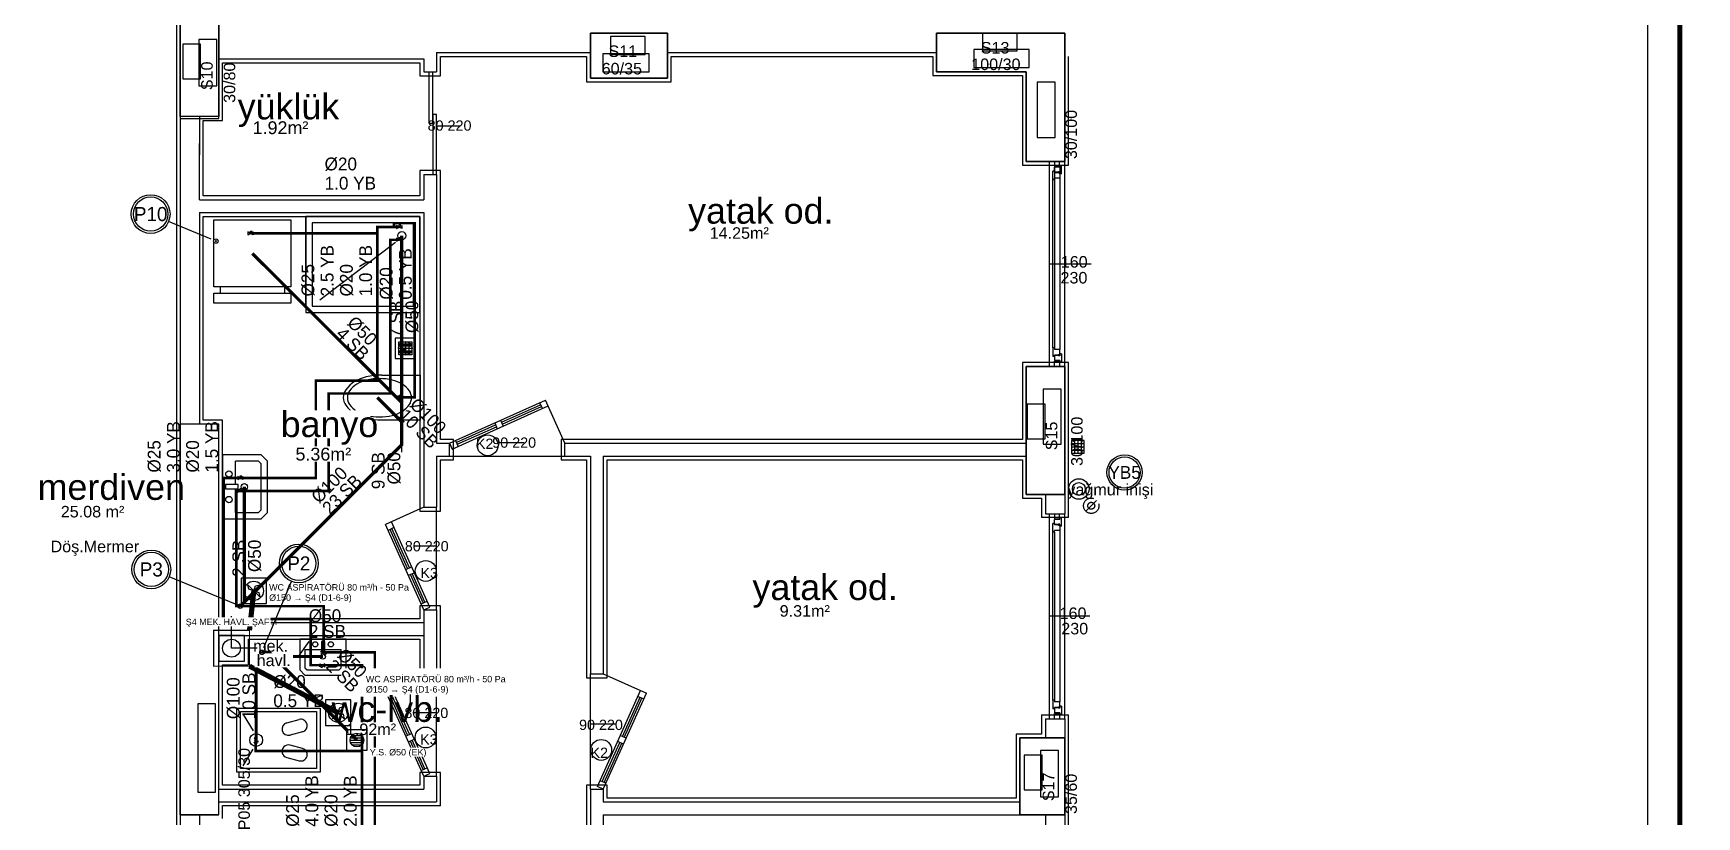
# Model space of a CAD drawing. Header units: centimetres. Extents: x -3962 to 31836, y -2 to 2802.
# Drawn here: x 8716 to 10013, y 1133 to 1744 of the extents above; entities that cross this region are included whole.
import ezdxf
from ezdxf.enums import TextEntityAlignment as Align

# ---------------------------------------------------------------- set-up
doc = ezdxf.new("R2010")
doc.units = ezdxf.units.CM
for name, pattern in [('BASMA HATTI', [31, 25, -6]), ('PISSU HATTI', [26, 20, -6]), ('YAGMUR HATTI', [36, 30, -6])]:
    doc.linetypes.add(name, pattern=pattern)
for name, color, linetype in [('ROTAS-CIHAZ', 135, 'CONTINUOUS'), ('ROTAS-HAVALANDIRMA', 30, 'CONTINUOUS'), ('ROTAS-HAVALANDIRMA-YAZI', 30, 'CONTINUOUS'), ('ROTAS-MIMARI', 8, 'CONTINUOUS'), ('ROTAS-MIMARI-KOLON', 8, 'CONTINUOUS'), ('ROTAS-MIMARI-YAZI', 8, 'CONTINUOUS'), ('ROTAS-PAFTA', 7, 'CONTINUOUS'), ('ROTAS-PISSU-BORU-TAVANDAN', 6, 'PISSU HATTI'), ('ROTAS-PISSU-KOLONNO', 211, 'CONTINUOUS'), ('ROTAS-SEMBOL-KILAVUZ', 8, 'Continuous'), ('ROTAS-SICAKSU-BORU', 1, 'BASMA HATTI'), ('ROTAS-SOGUKSU-BORU', 5, 'CONTINUOUS'), ('ROTAS-TEFRIS', 15, 'CONTINUOUS'), ('ROTAS-YAGMUR-BORUSU', 3, 'YAGMUR HATTI')]:
    doc.layers.add(name, color=color, linetype=linetype)
doc.styles.add('ROTAS', font='arial.ttf')

# ---------------------------------------------------------------- blocks, each defined once
blk = doc.blocks.new('ROTAS-PIS-SU-CAP-SB')
for tag, p in [('PSCP_001', (0.83, 1.29)), ('PS_001', (0.83, 0.07))]:
    blk.add_attdef(tag, p, '', height=1)
blk = doc.blocks.new('ROTAS-YER-SUZGECI-PLAN')
for p, q in [((-6.7, 0), (6.7, 0)), ((-6.3, 2.3), (6.3, 2.3)), ((-4.9, 4.5), (4.9, 4.5)), ((-6.3, -2.3), (6.3, -2.3)), ((-4.9, -4.5), (4.9, -4.5))]:
    blk.add_line(p, q)
blk.add_lwpolyline([(-10, -10), (10, -10), (10, 10), (-10, 10)], close=True)
blk.add_circle((0, 0), 6.67)
blk = doc.blocks.new('ROTAS-PIS-SU-KOLON')
h = blk.add_hatch(color=256)
h.dxf.hatch_style = 1
h.paths.add_polyline_path([(1.5, 0), (1.5, 0.4), (1.3, 0.8), (1.1, 1.1), (0.8, 1.3), (0.4, 1.5), (0, 1.5), (-0.4, 1.5), (-0.8, 1.3), (-1.1, 1.1), (-1.3, 0.8), (-1.5, 0.4), (-1.5, 0), (-1.5, -0.4), (-1.3, -0.8), (-1.1, -1.1), (-0.8, -1.3), (-0.4, -1.5), (0, -1.5), (0.4, -1.5), (0.8, -1.3), (1.1, -1.1), (1.3, -0.8), (1.5, -0.4)])
blk.add_circle((0, 0), 3.5)
blk = doc.blocks.new('ROTAS-KURESEL-VANA')
for p, q in [((0, 3.1), (0, 8)), ((0, 8), (5.4, 8))]:
    blk.add_line(p, q)
for points in [[(-9, 5.8), (-9, -5), (0, 0.4)], [(9, 5.8), (9, -5), (0, 0.4)]]:
    blk.add_lwpolyline(points, close=True)
blk.add_circle((0, 0.4), 2.71)
blk.add_attdef('CAP', text='', height=10).set_placement((-1.1, 0), align=Align.CENTER)
blk = doc.blocks.new('ROTAS-TEMIZ-SU-CAP-MB')
for tag, p in [('SOCP_001', (0.83, 4.92)), ('SO_001', (0.83, 3.42)), ('SCCP_001', (0.83, 1.92)), ('SC_001', (0.83, 0.42))]:
    blk.add_attdef(tag, p, '', height=1)
blk = doc.blocks.new('ROTAS-KOLON-NO-YAGMUR')
for radius in [27.5, 24.3]:
    blk.add_circle((0, 0), radius)
blk.add_attdef('K', text='', height=20).set_placement((0, 0), align=Align.MIDDLE_CENTER)
blk = doc.blocks.new('ROTAS-ASPIRATOR')
blk.add_lwpolyline([(-10, -10), (10, -10), (10, 10), (-10, 10)], close=True)
for points in [[(0, 0), (-4, 1.2), (-4.7, 4.7), (0, 0)], [(0, 0), (-1.2, -4), (-4.7, -4.7), (0, 0)], [(0, 0), (1.2, 4), (4.7, 4.7), (0, 0)], [(0, 0), (4, -1.2), (4.7, -4.7), (0, 0)]]:
    blk.add_lwpolyline(points)
blk.add_circle((0, 0), 7.5)
blk = doc.blocks.new('ROTAS-KOLON-NO-PIS-SU')
for radius in [27.5, 24.3]:
    blk.add_circle((0, 0), radius)
blk.add_attdef('K', text='', height=20).set_placement((0, 0), align=Align.MIDDLE_CENTER)

msp = doc.modelspace()

# ---------------------------------------------------------------- linework, layer by layer
at = {"layer": 'ROTAS-HAVALANDIRMA', "const_width": 4}
for points in [[(8884.2, 1278.2), (8887.6, 1309)], [(8884.2, 1250.2), (8953.4, 1213.8)]]:
    msp.add_lwpolyline(points, dxfattribs=at)
at = {"layer": 'ROTAS-HAVALANDIRMA', "const_width": 1}
msp.add_lwpolyline([(8884.2, 1250.2), (8884.2, 1278.2), (8856.2, 1278.2), (8856.2, 1250.2), (8884.2, 1250.2)], close=True, dxfattribs=at)
at = {"layer": 'ROTAS-MIMARI'}
for p, q in [((8827.2, 1762.2), (8827.2, 1679.2)), ((9030.2, 1729.2), (9150.2, 1729.2)), ((9030.2, 1729.2), (9030.2, 1714)), ((9033.2, 1711), (9033.2, 1726.2)), ((9033.2, 1726.2), (9147.2, 1726.2)), ((9147.2, 1726.2), (9147.2, 1706.2)), ((9210.2, 1729.2), (9420.2, 1729.2)), ((9213.2, 1706.2), (9213.2, 1726.2)), ((9213.2, 1726.2), (9417.2, 1726.2)), ((9417.2, 1726.2), (9417.2, 1711.2)), ((9523.2, 1684.2), (9523.2, 1726.2)), ((8860.2, 1724.2), (9020.2, 1724.2)), ((8863.2, 1676.2), (8863.2, 1721.2)), ((8863.2, 1721.2), (9017.2, 1721.2)), ((9017.2, 1721.2), (9017.2, 1711)), ((9020.2, 1724.2), (9020.2, 1714)), ((9020.2, 1714), (9030.2, 1714)), ((9024.2, 1714), (9024.2, 1674)), ((9027.2, 1674), (9027.2, 1714)), ((9017.2, 1711), (9033.2, 1711)), ((9147.2, 1706.2), (9213.2, 1706.2)), ((9417.2, 1711.2), (9487.2, 1711.2)), ((9487.2, 1711.2), (9487.2, 1641.2)), ((8827.2, 1679.2), (8827.2, 1439.2)), ((8830.2, 1679.2), (8830.2, 1439.2)), ((8845.2, 1679.2), (8845.2, 1649.2)), ((8848.2, 1617.2), (8848.2, 1676.2)), ((8848.2, 1676.2), (8863.2, 1676.2)), ((9027.2, 1680.9), (9027.2, 1634)), ((9030.2, 1680.9), (9027.2, 1680.9)), ((9030.2, 1634), (9030.2, 1680.9)), ((9523.2, 1641.2), (9523.2, 1684.2)), ((9024.2, 1674), (9027.2, 1674)), ((9030.2, 1671.9), (9048.4, 1671.9)), ((8845.2, 1614.2), (8845.2, 1658.2)), ((9033.2, 1637), (9017.2, 1637)), ((9017.2, 1637), (9017.2, 1617.2)), ((9033.2, 1427.2), (9033.2, 1637)), ((9487.2, 1641.2), (9502.2, 1641.2)), ((9502.2, 1641.2), (9523.2, 1641.2)), ((9520.2, 1644.2), (9505.2, 1644.2)), ((9508.4, 1484.2), (9508.4, 1644.2)), ((9510.8, 1498.6), (9510.8, 1636.6)), ((9512.2, 1636.6), (9510.8, 1636.6)), ((9510.8, 1629.8), (9510.8, 1636.6)), ((9512.2, 1644.2), (9512.2, 1640.2)), ((9512.2, 1640.2), (9516.2, 1640.2)), ((9512.2, 1639.7), (9512.2, 1498.6)), ((9512.2, 1635.7), (9512.2, 1639.7)), ((9516.4, 1639.7), (9512.2, 1639.7)), ((9512.2, 1636.6), (9512.2, 1635.4)), ((9515.4, 1635.7), (9512.2, 1635.7)), ((9515.4, 1635.4), (9512.2, 1635.4)), ((9515.4, 1635.7), (9515.4, 1636)), ((9516.4, 1636), (9515.4, 1636)), ((9515.4, 1635.1), (9515.4, 1635.4)), ((9515.9, 1635.1), (9515.4, 1635.1)), ((9515.9, 1635.1), (9515.9, 1635.4)), ((9516.4, 1635.4), (9515.9, 1635.4)), ((9516.2, 1640.2), (9516.2, 1644.2)), ((9516.4, 1640.9), (9516.4, 1497.4)), ((9517.8, 1640.9), (9516.4, 1640.9)), ((9516.4, 1639.7), (9516.4, 1640.9)), ((9516.4, 1634.5), (9516.4, 1636)), ((9516.4, 1635.4), (9516.4, 1631)), ((9517.8, 1634.5), (9517.8, 1640.9)), ((9520.2, 1484.2), (9520.2, 1644.2)), ((9020.2, 1634), (9020.2, 1614.2)), ((9020.2, 1634), (9030.2, 1634)), ((9027.2, 1634), (9030.2, 1634)), ((9030.2, 1634), (9030.2, 1424.2)), ((9512.2, 1629.8), (9510.8, 1629.8)), ((9516.4, 1631), (9512.2, 1631)), ((9512.2, 1629.8), (9512.2, 1631)), ((9517.8, 1634.5), (9516.4, 1634.5)), ((8845.2, 1614.2), (9020.2, 1614.2)), ((9017.2, 1617.2), (8848.2, 1617.2)), ((8845.2, 1604.2), (9020.2, 1604.2)), ((8845.2, 1604.2), (8845.2, 1439.2)), ((8848.2, 1442.2), (8848.2, 1601.2)), ((8848.2, 1601.2), (9017.2, 1601.2)), ((8928.2, 1531.2), (8928.2, 1601.2)), ((9017.2, 1601.2), (9017.2, 1371.2)), ((9020.2, 1604.2), (9020.2, 1374.2)), ((9508.4, 1564.2), (9540.8, 1564.3)), ((9000.8, 1493.3), (9000.8, 1503.3)), ((9000.8, 1503.3), (9010.8, 1503.3)), ((9000.8, 1500.8), (9010.8, 1500.8)), ((9000.8, 1498.3), (9010.8, 1498.3)), ((9000.8, 1495.8), (9010.8, 1495.8)), ((9010.8, 1493.3), (9000.8, 1493.3)), ((9003.3, 1503.3), (9003.3, 1493.3)), ((9005.9, 1503.3), (9005.9, 1493.3)), ((9008.5, 1503.3), (9008.5, 1493.3)), ((9010.8, 1503.3), (9010.8, 1493.3)), ((9512.2, 1498.6), (9510.8, 1498.6)), ((9510.8, 1498.6), (9510.8, 1491.8)), ((9512.2, 1498.6), (9512.2, 1497.4)), ((9516.4, 1497.4), (9512.2, 1497.4)), ((9512.2, 1491.8), (9512.2, 1493)), ((9515.4, 1493), (9512.2, 1493)), ((9512.2, 1492.7), (9512.2, 1488.7)), ((9515.4, 1492.7), (9512.2, 1492.7)), ((9515.9, 1493.3), (9515.4, 1493.3)), ((9515.4, 1493.3), (9515.4, 1493)), ((9515.4, 1492.7), (9515.4, 1492.4)), ((9516.4, 1492.4), (9515.4, 1492.4)), ((9515.9, 1493.3), (9515.9, 1493)), ((9516.4, 1493), (9515.9, 1493)), ((9516.4, 1493), (9516.4, 1497.4)), ((9517.8, 1493.9), (9516.4, 1493.9)), ((9516.4, 1493.9), (9516.4, 1492.4)), ((9517.8, 1493.9), (9517.8, 1487.5)), ((9502.2, 1487.2), (9487.2, 1487.2)), ((9487.2, 1487.2), (9487.2, 1427.2)), ((9523.2, 1487.2), (9502.2, 1487.2)), ((9512.2, 1491.8), (9510.8, 1491.8)), ((9516.4, 1488.7), (9512.2, 1488.7)), ((9512.2, 1484.2), (9512.2, 1488.2)), ((9512.2, 1488.2), (9516.2, 1488.2)), ((9516.2, 1488.2), (9516.2, 1484.2)), ((9516.4, 1488.7), (9516.4, 1487.5)), ((9517.8, 1487.5), (9516.4, 1487.5)), ((9523.2, 1484.2), (9523.2, 1487.2)), ((9523.2, 1414.2), (9523.2, 1484.2)), ((8987.4, 1477.4), (9017.3, 1477.4)), ((9017.3, 1477.4), (9017.3, 1442.3)), ((9040.3, 1424.2), (9115.2, 1457.9)), ((9080.7, 1440.6), (9111.3, 1454.3)), ((9112.7, 1451.3), (9110.6, 1455.8)), ((9130.3, 1424.2), (9115.2, 1457.9)), ((8863.2, 1442.2), (8848.2, 1442.2)), ((8863.2, 1287.2), (8863.2, 1442.2)), ((8987.4, 1442.4), (9017.3, 1442.4)), ((9042.4, 1419.7), (9117.2, 1453.3)), ((9080, 1442.1), (9082.1, 1437.5)), ((9081.4, 1439.2), (9111.9, 1452.9)), ((8827.2, 1439.2), (8827.2, 1414.2)), ((9045.5, 1424.8), (9076.1, 1438.5)), ((9046.2, 1423.4), (9076.8, 1437.1)), ((9075.5, 1440), (9077.5, 1435.5)), ((9030.2, 1424.2), (9040.3, 1424.2)), ((9043.3, 1427.2), (9033.2, 1427.2)), ((9040.3, 1414.2), (9040.3, 1424.2)), ((9040.3, 1424.2), (9042.4, 1419.7)), ((9043.3, 1411.2), (9043.3, 1427.2)), ((9044.9, 1426.3), (9046.9, 1421.7)), ((9079.3, 1424.8), (9098.6, 1424.8)), ((9487.2, 1427.2), (9127.3, 1427.2)), ((9127.3, 1427.2), (9127.3, 1411.2)), ((9130.3, 1424.2), (9490.2, 1424.2)), ((9130.3, 1414.2), (9130.3, 1424.2)), ((9535.4, 1426.4), (9525.4, 1426.4)), ((9525.4, 1426.4), (9525.4, 1416.4)), ((9525.4, 1424), (9535.4, 1424)), ((9525.4, 1421.4), (9535.4, 1421.4)), ((9525.4, 1418.9), (9535.4, 1418.9)), ((9525.4, 1416.4), (9535.4, 1416.4)), ((9527.8, 1426.4), (9527.8, 1416.4)), ((9530.4, 1426.4), (9530.4, 1416.4)), ((9533.1, 1426.4), (9533.1, 1416.4)), ((9535.4, 1416.4), (9535.4, 1426.4)), ((8827.2, 1414.2), (8827.2, 1209.2)), ((9030.2, 1414.2), (9030.2, 1374.2)), ((9030.2, 1414.2), (9040.3, 1414.2)), ((9033.2, 1371.2), (9033.2, 1411.2)), ((9033.2, 1411.2), (9043.3, 1411.2)), ((9040.3, 1414.2), (9130.3, 1414.2)), ((9127.3, 1411.2), (9147.2, 1411.2)), ((9130.3, 1414.2), (9150.2, 1414.2)), ((9147.2, 1411.2), (9147.2, 1241.2)), ((9150.2, 1414.2), (9150.2, 1244.2)), ((9160.2, 1414.2), (9160.2, 1244.2)), ((9160.2, 1414.2), (9490.2, 1414.2)), ((9163.2, 1241.2), (9163.2, 1411.2)), ((9163.2, 1411.2), (9487.2, 1411.2)), ((9487.2, 1411.2), (9487.2, 1381.2)), ((9523.2, 1366.2), (9523.2, 1414.2)), ((9487.2, 1381.2), (9502.2, 1381.2)), ((9502.2, 1381.2), (9502.2, 1366.2)), ((9505.2, 1384.2), (9505.2, 1369.2)), ((9520.2, 1384.2), (9520.2, 1369.2)), ((9020.2, 1374.2), (8990.3, 1360.8)), ((9024.8, 1296.3), (8994.9, 1362.8)), ((9017.2, 1371.2), (9033.2, 1371.2)), ((9020.2, 1374.2), (9030.2, 1374.2)), ((9030.2, 1294.2), (9030.2, 1374.2)), ((9523.2, 1366.2), (9502.2, 1366.2)), ((9505.2, 1369.2), (9520.2, 1369.2)), ((9508.4, 1209.2), (9508.4, 1369.2)), ((9512.2, 1369.2), (9512.2, 1365.2)), ((9512.2, 1365.2), (9516.2, 1365.2)), ((9516.4, 1364.7), (9512.2, 1364.7)), ((9512.2, 1360.7), (9512.2, 1364.7)), ((9516.2, 1365.2), (9516.2, 1369.2)), ((9516.4, 1364.7), (9516.4, 1365.9)), ((9517.8, 1365.9), (9516.4, 1365.9)), ((9517.8, 1359.5), (9517.8, 1365.9)), ((9520.2, 1209.2), (9520.2, 1369.2)), ((9020.2, 1294.2), (8990.3, 1360.8)), ((8996.9, 1358.3), (8992.4, 1356.2)), ((9007.6, 1326.3), (8993.9, 1356.9)), ((9009.1, 1327), (8995.3, 1357.6)), ((9510.8, 1354.8), (9510.8, 1361.6)), ((9512.2, 1361.6), (9510.8, 1361.6)), ((9510.8, 1223.6), (9510.8, 1354.8)), ((9512.2, 1354.8), (9510.8, 1354.8)), ((9512.2, 1361.6), (9512.2, 1360.4)), ((9515.4, 1360.7), (9512.2, 1360.7)), ((9515.4, 1360.4), (9512.2, 1360.4)), ((9512.2, 1354.8), (9512.2, 1356)), ((9516.4, 1356), (9512.2, 1356)), ((9512.2, 1354.8), (9512.2, 1223.6)), ((9516.4, 1361), (9515.4, 1361)), ((9515.4, 1360.7), (9515.4, 1361)), ((9515.4, 1360.1), (9515.4, 1360.4)), ((9515.9, 1360.1), (9515.4, 1360.1)), ((9516.4, 1360.4), (9515.9, 1360.4)), ((9515.9, 1360.1), (9515.9, 1360.4)), ((9516.4, 1359.5), (9516.4, 1361)), ((9516.4, 1360.4), (9516.4, 1356)), ((9517.8, 1359.5), (9516.4, 1359.5)), ((9516.4, 1356), (9516.4, 1222.4)), ((9012.1, 1344), (9030.2, 1344)), ((9006.1, 1325.6), (9010.7, 1327.7)), ((9008.2, 1321.1), (9012.7, 1323.1)), ((9019.7, 1299.5), (9009.7, 1321.7)), ((9021.1, 1300.1), (9011.1, 1322.4)), ((9018.2, 1298.8), (9022.8, 1300.8)), ((9017.2, 1287.2), (8863.2, 1287.2)), ((8870.2, 1264.2), (8870.2, 1289.2)), ((9033.2, 1297.2), (9017.2, 1297.2)), ((9017.2, 1297.2), (9017.2, 1287.2)), ((9020.2, 1294.2), (9024.8, 1296.3)), ((9020.2, 1294.2), (9020.2, 1244.2)), ((9020.2, 1294.2), (9030.2, 1294.2)), ((9030.2, 1294.2), (9030.2, 1244.2)), ((9033.2, 1241.2), (9033.2, 1297.2)), ((9539.9, 1289.2), (9508.4, 1289.2)), ((8860.2, 1284.2), (9020.2, 1284.2)), ((8860.2, 1274.2), (9020.2, 1274.2)), ((8880.2, 1274.2), (8860.2, 1274.2)), ((8860.2, 1274.2), (8860.2, 1254.2)), ((8880.2, 1254.2), (8880.2, 1274.2)), ((8890.2, 1264.2), (8870.2, 1264.2)), ((8883.2, 1271.2), (9017.2, 1271.2)), ((8883.2, 1271.2), (8883.2, 1251.2)), ((8959.7, 1271.2), (8923.5, 1271.2)), ((8923.5, 1271.2), (8923.5, 1247.2)), ((8927.5, 1263.2), (8940.3, 1263.2)), ((8927.5, 1263.2), (8927.5, 1248.9)), ((8940.3, 1269.4), (8940.3, 1261.4)), ((8942.9, 1269.4), (8940.3, 1269.4)), ((8940.3, 1261.4), (8942.9, 1261.4)), ((8942.9, 1261.4), (8942.9, 1269.4)), ((8942.9, 1263.2), (8955.7, 1263.2)), ((8955.7, 1248.9), (8955.7, 1263.2)), ((8959.7, 1247.2), (8959.7, 1271.2)), ((9017.2, 1271.2), (9017.2, 1241.2)), ((8860.2, 1254.2), (8880.2, 1254.2)), ((8863.2, 1212.2), (8863.2, 1251.2)), ((8863.2, 1251.2), (8883.2, 1251.2)), ((8923.5, 1247.2), (8927.5, 1243.2)), ((8927.5, 1248.9), (8929.1, 1247.2)), ((8929.1, 1247.2), (8954.1, 1247.2)), ((8954.1, 1247.2), (8955.7, 1248.9)), ((8955.7, 1243.2), (8959.7, 1247.2)), ((8927.5, 1243.2), (8955.7, 1243.2)), ((9020.2, 1244.2), (8990.3, 1230.8)), ((9024.8, 1166.3), (8994.9, 1232.8)), ((9017.2, 1241.2), (9033.2, 1241.2)), ((9020.2, 1244.2), (9030.2, 1244.2)), ((9030.2, 1164.2), (9030.2, 1244.2)), ((9147.2, 1241.2), (9163.2, 1241.2)), ((9150.2, 1244.2), (9160.2, 1244.2)), ((9150.2, 1154.2), (9150.2, 1244.2)), ((9160.2, 1244.2), (9193.9, 1229.1)), ((9020.2, 1164.2), (8990.3, 1230.8)), ((8996.9, 1228.3), (8992.4, 1226.2)), ((9007.6, 1196.3), (8993.9, 1226.9)), ((9009.1, 1197), (8995.3, 1227.6)), ((9155.7, 1156.3), (9189.3, 1231.2)), ((9160.2, 1154.2), (9193.9, 1229.1)), ((9175.2, 1195.3), (9188.9, 1225.9)), ((9176.6, 1194.6), (9190.4, 1225.2)), ((9187.3, 1226.6), (9191.8, 1224.6)), ((9512.2, 1223.6), (9510.8, 1223.6)), ((9510.8, 1223.6), (9510.8, 1216.8)), ((9512.2, 1223.6), (9512.2, 1222.4)), ((9516.4, 1222.4), (9512.2, 1222.4)), ((9516.4, 1218), (9516.4, 1222.4)), ((8827.2, 1209.2), (8827.2, 1134.2)), ((8863.2, 1157.3), (8863.2, 1212.2)), ((8874.4, 1167.5), (8874.4, 1217.5)), ((8874.4, 1217.5), (8939.4, 1217.5)), ((8877.2, 1170.2), (8877.2, 1214.7)), ((8877.2, 1214.7), (8936.6, 1214.7)), ((8879.4, 1212.5), (8887.2, 1199.7)), ((8913.3, 1206), (8922.9, 1208.6)), ((8936.6, 1214.7), (8936.6, 1170.2)), ((8939.4, 1217.5), (8939.4, 1167.5)), ((9011.7, 1214), (9029.9, 1214)), ((9502.2, 1212.2), (9502.2, 1197.2)), ((9502.2, 1212.2), (9523.2, 1212.2)), ((9505.2, 1209.2), (9505.2, 1194.2)), ((9505.2, 1209.2), (9520.2, 1209.2)), ((9512.2, 1216.8), (9510.8, 1216.8)), ((9512.2, 1216.8), (9512.2, 1218)), ((9515.4, 1218), (9512.2, 1218)), ((9512.2, 1217.7), (9512.2, 1213.7)), ((9515.4, 1217.7), (9512.2, 1217.7)), ((9516.4, 1213.7), (9512.2, 1213.7)), ((9512.2, 1209.2), (9512.2, 1213.2)), ((9512.2, 1213.2), (9516.2, 1213.2)), ((9515.9, 1218.3), (9515.4, 1218.3)), ((9515.4, 1218.3), (9515.4, 1218)), ((9515.4, 1217.7), (9515.4, 1217.4)), ((9516.4, 1217.4), (9515.4, 1217.4)), ((9515.9, 1218.3), (9515.9, 1218)), ((9516.4, 1218), (9515.9, 1218)), ((9516.2, 1213.2), (9516.2, 1209.2)), ((9517.8, 1218.9), (9516.4, 1218.9)), ((9516.4, 1218.9), (9516.4, 1217.4)), ((9516.4, 1213.7), (9516.4, 1212.5)), ((9517.8, 1212.5), (9516.4, 1212.5)), ((9517.8, 1218.9), (9517.8, 1212.5)), ((9520.2, 1209.2), (9520.2, 1194.2)), ((9523.2, 1194.2), (9523.2, 1212.2)), ((8925.5, 1198.9), (8915.9, 1196.3)), ((9006.1, 1195.6), (9010.7, 1197.7)), ((9169.7, 1205), (9150.3, 1205)), ((9178.1, 1194), (9173.5, 1196)), ((9502.2, 1197.2), (9482.2, 1197.2)), ((9482.2, 1197.2), (9482.2, 1147.2)), ((9523.2, 1134.2), (9523.2, 1194.2)), ((8879.4, 1172.5), (8887.2, 1185.3)), ((8925.5, 1186), (8915.9, 1188.6)), ((9008.2, 1191.1), (9012.7, 1193.1)), ((9019.7, 1169.5), (9009.7, 1191.7)), ((9021.1, 1170.1), (9011.1, 1192.4)), ((9159.4, 1160.1), (9173.1, 1190.7)), ((9160.8, 1159.5), (9174.6, 1190.1)), ((9176, 1189.4), (9171.5, 1191.4)), ((8936.6, 1170.2), (8877.2, 1170.2)), ((8913.3, 1178.9), (8922.9, 1176.3)), ((9018.2, 1168.8), (9022.8, 1170.8)), ((9017.2, 1157.3), (8863.2, 1157.3)), ((8939.4, 1167.5), (8874.4, 1167.5)), ((9033.2, 1167.2), (9017.2, 1167.2)), ((9017.2, 1167.2), (9017.2, 1157.2)), ((9020.2, 1164.2), (9024.8, 1166.3)), ((9020.2, 1164.2), (9020.2, 1154.2)), ((9020.2, 1164.2), (9030.2, 1164.2)), ((9030.2, 1164.2), (9030.2, 1144.2)), ((9033.2, 1141.2), (9033.2, 1167.2)), ((9163.2, 1157.2), (9147.2, 1157.2)), ((9147.2, 1157.2), (9147.2, 1149.2)), ((9160.2, 1154.2), (9155.7, 1156.3)), ((9162.3, 1158.8), (9157.7, 1160.8)), ((9163.2, 1152.2), (9163.2, 1157.2)), ((8860.2, 1154.3), (9020.2, 1154.3)), ((8860.2, 1144.3), (9030.2, 1144.3)), ((9147.2, 1149.2), (9147.2, 1134.2)), ((9150.2, 1154.2), (9150.2, 1124.2)), ((9150.2, 1154.2), (9160.2, 1154.2)), ((9160.2, 1154.2), (9160.2, 1144.2)), ((9160.2, 1144.2), (9485.2, 1144.2)), ((9163.2, 1147.2), (9163.2, 1152.2)), ((9482.2, 1147.2), (9163.2, 1147.2)), ((8827.2, 1134.2), (8827.2, 1101.2)), ((8830.2, 1134.2), (8830.2, 1104.2)), ((8845.2, 1134.2), (8845.2, 1104.2)), ((8863.2, 1141.3), (9033.2, 1141.3)), ((8863.2, 1131.2), (8863.2, 1141.3)), ((9147.2, 1134.2), (9147.2, 1121.2)), ((9160.2, 1134.2), (9160.2, 1124.2)), ((9160.2, 1134.2), (9485.2, 1134.2)), ((9505.2, 1134.2), (9505.2, 1089.2)), ((9520.2, 1134.2), (9520.2, 1089.2)), ((9523.2, 1086.2), (9523.2, 1134.2))]:
    msp.add_line(p, q, dxfattribs=at)
for points in [[(8830.2, 1679.2), (8830.2, 1759.2)], [(8860.2, 1759.2), (8860.2, 1679.2)], [(9150.2, 1744.2), (9210.2, 1744.2)], [(9150.2, 1709.2), (9150.2, 1744.2)], [(9210.2, 1744.2), (9210.2, 1709.2)], [(9420.2, 1744.2), (9520.2, 1744.2)], [(9420.2, 1714.2), (9420.2, 1744.2)], [(9520.2, 1744.2), (9520.2, 1644.2)], [(9490.2, 1714.2), (9420.2, 1714.2)], [(9490.2, 1644.2), (9490.2, 1714.2)], [(9210.2, 1709.2), (9150.2, 1709.2)], [(8860.2, 1679.2), (8830.2, 1679.2)], [(9520.2, 1644.2), (9490.2, 1644.2)], [(8856.4, 1598.6), (8916.4, 1598.6), (8916.4, 1546.3), (8856.4, 1546.3), (8856.4, 1598.6)], [(9017.2, 1601.2), (8928.2, 1601.2), (8928.2, 1526.2), (9017.2, 1526.2), (9017.2, 1601.2)], [(9012.2, 1596.2), (8933.2, 1596.2), (8933.2, 1531.2), (9012.2, 1531.2), (9012.2, 1596.2)], [(8939, 1536.2), (8998, 1581.2)], [(8861.4, 1546.3), (8861.4, 1541.3)], [(8911.4, 1546.3), (8911.4, 1541.3)], [(8856.4, 1541.3), (8916.4, 1541.3), (8916.4, 1533.6), (8856.4, 1533.6), (8856.4, 1541.3)], [(9490.2, 1384.2), (9490.2, 1484.2)], [(9490.2, 1484.2), (9520.2, 1484.2)], [(9520.2, 1484.2), (9520.2, 1384.2)], [(8966.2, 1472.3), (8964.2, 1471), (8962.4, 1469.5), (8960.8, 1467.8), (8959.3, 1466)], [(8967.9, 1470.3), (8966.3, 1469.2), (8964.8, 1468), (8963.5, 1466.6), (8962.3, 1465)], [(8975.3, 1476), (8972.9, 1475.3), (8970.6, 1474.4), (8968.3, 1473.4), (8966.2, 1472.3)], [(8975.6, 1473.5), (8973.6, 1472.9), (8971.6, 1472.2), (8969.8, 1471.3), (8967.9, 1470.3)], [(8987.4, 1477.4), (8984.3, 1477.3), (8981.3, 1477), (8978.3, 1476.6), (8975.3, 1476)], [(8985.6, 1474.7), (8983.1, 1474.6), (8980.6, 1474.4), (8978.1, 1474), (8975.6, 1473.5)], [(8995.6, 1473.5), (8993.2, 1474), (8990.7, 1474.4), (8988.1, 1474.6), (8985.6, 1474.7)], [(9003.3, 1470.3), (9001.5, 1471.3), (8999.6, 1472.2), (8997.6, 1472.9), (8995.6, 1473.5)], [(9009, 1465), (9007.8, 1466.6), (9006.4, 1468), (9004.9, 1469.2), (9003.3, 1470.3)], [(8959.3, 1466), (8958.5, 1464.6), (8957.9, 1463.1), (8957.5, 1461.5), (8957.4, 1459.9)], [(8957.4, 1459.9), (8957.5, 1458.3), (8957.9, 1456.7), (8958.5, 1455.2), (8959.3, 1453.8)], [(8959.3, 1453.8), (8960.8, 1451.9), (8962.4, 1450.3), (8964.2, 1448.8), (8966.2, 1447.5)], [(8962.3, 1465), (8961.5, 1463.8), (8961, 1462.5), (8960.7, 1461.1), (8960.6, 1459.7)], [(8960.6, 1459.7), (8960.7, 1458.3), (8961, 1457), (8961.5, 1455.7), (8962.3, 1454.4)], [(8962.3, 1454.4), (8963.5, 1452.9), (8964.8, 1451.5), (8966.3, 1450.2), (8967.9, 1449.1)], [(9003.3, 1449.1), (9004.9, 1450.2), (9006.4, 1451.5), (9007.8, 1452.9), (9009, 1454.4)], [(9010.6, 1459.7), (9010.5, 1461.1), (9010.2, 1462.5), (9009.7, 1463.8), (9009, 1465)], [(9009, 1454.4), (9009.7, 1455.7), (9010.2, 1457), (9010.5, 1458.3), (9010.6, 1459.7)], [(8966.2, 1447.5), (8968.3, 1446.3), (8970.6, 1445.3), (8972.9, 1444.5), (8975.3, 1443.8)], [(8967.9, 1449.1), (8969.8, 1448.1), (8971.6, 1447.2), (8973.6, 1446.5), (8975.6, 1445.9)], [(8975.3, 1443.8), (8978.3, 1443.2), (8981.3, 1442.7), (8984.3, 1442.5), (8987.4, 1442.4)], [(8975.6, 1445.9), (8978.1, 1445.4), (8980.6, 1445), (8983.1, 1444.8), (8985.6, 1444.7)], [(8985.6, 1444.7), (8988.1, 1444.8), (8990.7, 1445), (8993.2, 1445.4), (8995.6, 1445.9)], [(8995.6, 1445.9), (8997.6, 1446.5), (8999.6, 1447.2), (9001.5, 1448.1), (9003.3, 1449.1)], [(8860.2, 1439.2), (8830.2, 1439.2)], [(8830.2, 1134.2), (8830.2, 1439.2)], [(8860.2, 1134.2), (8860.2, 1439.2)], [(8863.2, 1415.2), (8863.2, 1365.2), (8893.2, 1365.2), (8898.2, 1370.2), (8898.2, 1410.2), (8893.2, 1415.2), (8863.2, 1415.2)], [(8873.2, 1370.2), (8891.2, 1370.2), (8893.2, 1372.3), (8893.2, 1408.2), (8891.2, 1410.2), (8873.2, 1410.2)], [(8873.2, 1392.1), (8873.2, 1410.2)], [(8865.5, 1388.7), (8875.5, 1388.7), (8875.5, 1392.1), (8865.5, 1392.1), (8865.5, 1388.7)], [(8873.2, 1370.2), (8873.2, 1388.7)], [(9520.2, 1384.2), (9490.2, 1384.2)], [(8929.1, 1205), (8928.7, 1206), (8928.2, 1206.8), (8927.5, 1207.5), (8926.7, 1208.1), (8925.8, 1208.5), (8924.9, 1208.7), (8923.9, 1208.7), (8922.9, 1208.6)], [(8913.3, 1206), (8911.5, 1205.1), (8910.2, 1203.7), (8909.6, 1201.9), (8909.7, 1199.9), (8910.6, 1198.1), (8912.1, 1196.8), (8913.9, 1196.2), (8915.9, 1196.3)], [(8925.5, 1198.9), (8927.3, 1199.8), (8928.6, 1201.3), (8929.2, 1203.1), (8929.1, 1205)], [(9485.2, 1134.2), (9485.2, 1194.2)], [(9485.2, 1194.2), (9520.2, 1194.2)], [(9520.2, 1194.2), (9520.2, 1134.2)], [(8915.9, 1188.6), (8914.6, 1188.8), (8913.3, 1188.6), (8912.1, 1188.1), (8911, 1187.3), (8910.2, 1186.2), (8909.7, 1185), (8909.6, 1183.8), (8909.7, 1182.5), (8910.2, 1181.2), (8911, 1180.2), (8912.1, 1179.4), (8913.3, 1178.9)], [(8929.1, 1179.9), (8929.2, 1181.9), (8928.6, 1183.7), (8927.3, 1185.1), (8925.5, 1186)], [(8922.9, 1176.3), (8923.9, 1176.2), (8924.9, 1176.2), (8925.8, 1176.4), (8926.7, 1176.8), (8927.5, 1177.4), (8928.2, 1178.1), (8928.7, 1178.9), (8929.1, 1179.9)], [(8860.2, 1134.2), (8830.2, 1134.2)], [(9520.2, 1134.2), (9485.2, 1134.2)]]:
    msp.add_lwpolyline(points, dxfattribs=at)
for centre, radius in [((9003, 1586.2), 3.16), ((9070, 1422.6), 8.14), ((8868.2, 1400.2), 2.52), ((8880.2, 1390.2), 2.52), ((9531.2, 1388.5), 8), ((9531.2, 1388.5), 5), ((8868.2, 1380.2), 2.52), ((9021.7, 1324.5), 8.14), ((8870.2, 1264.2), 7), ((8935.5, 1267.2), 2.02), ((8941.5, 1257.7), 2.02), ((8947.7, 1267.2), 2.02), ((8889.4, 1192.5), 5), ((9021.6, 1194.5), 8.14), ((9158.6, 1184.8), 8.14)]:
    msp.add_circle(centre, radius, dxfattribs=at)
at = {"layer": 'ROTAS-MIMARI-KOLON'}
for points in [[(8860.2, 1757.6), (8830.2, 1757.6), (8830.2, 1677.6), (8860.2, 1677.6), (8860.2, 1757.6)], [(8858.7, 1703.2), (8858.7, 1739.3), (8844.7, 1739.3), (8844.7, 1703.2), (8858.7, 1703.2)], [(9210.2, 1744.2), (9150.2, 1744.2), (9150.2, 1709.2), (9210.2, 1709.2), (9210.2, 1744.2)], [(9165.8, 1727.7), (9192.8, 1727.7), (9192.8, 1741.7), (9165.8, 1741.7), (9165.8, 1727.7)], [(9520.2, 1744.2), (9420.2, 1744.2), (9420.2, 1714.2), (9490.2, 1714.2), (9490.2, 1644.2), (9520.2, 1644.2), (9520.2, 1744.2)], [(9456.1, 1730.5), (9483.2, 1730.5), (9483.2, 1744.4), (9456.1, 1744.4), (9456.1, 1730.5)], [(8846.1, 1708.6), (8846.1, 1735.6), (8832.1, 1735.6), (8832.1, 1708.6), (8846.1, 1708.6)], [(9159.9, 1714.1), (9196.1, 1714.1), (9196.1, 1728.1), (9159.9, 1728.1), (9159.9, 1714.1)], [(9449.4, 1717.5), (9492.5, 1717.5), (9492.5, 1731.5), (9449.4, 1731.5), (9449.4, 1717.5)], [(9512.8, 1662.8), (9512.8, 1706), (9498.8, 1706), (9498.8, 1662.8), (9512.8, 1662.8)], [(9520.2, 1484.2), (9490.2, 1484.2), (9490.2, 1384.2), (9520.2, 1384.2), (9520.2, 1484.2)], [(9517.4, 1423.4), (9517.4, 1466.5), (9503.4, 1466.5), (9503.4, 1423.4), (9517.4, 1423.4)], [(9504.9, 1427.6), (9504.9, 1454.6), (9491, 1454.6), (9491, 1427.6), (9504.9, 1427.6)], [(8860.2, 1439.2), (8830.2, 1439.2), (8830.2, 1134.2), (8860.2, 1134.2), (8860.2, 1439.2)], [(8857.7, 1151.9), (8857.7, 1220.9), (8843.8, 1220.9), (8843.8, 1151.9), (8857.7, 1151.9)], [(9520.2, 1194.2), (9485.2, 1194.2), (9485.2, 1134.2), (9520.2, 1134.2), (9520.2, 1194.2)], [(9515.3, 1148.2), (9515.3, 1184.3), (9501.3, 1184.3), (9501.3, 1148.2), (9515.3, 1148.2)], [(9502.5, 1153.7), (9502.5, 1180.7), (9488.6, 1180.7), (9488.6, 1153.7), (9502.5, 1153.7)]]:
    msp.add_lwpolyline(points, dxfattribs=at)
at = {"layer": 'ROTAS-PAFTA'}
for points, const_width in [([(7500, 0), (10000, 0), (10000, 2800), (7500, 2800)], 4), ([(10000, 0), (12500, 0), (12500, 2800), (10000, 2800)], 4), ([(7525, 25), (9975, 25), (9975, 2775), (7525, 2775)], 1)]:
    msp.add_lwpolyline(points, close=True, dxfattribs=dict(at, const_width=const_width))
at = {"layer": 'ROTAS-PISSU-BORU-TAVANDAN', "const_width": 2.5}
for points in [[(9003, 1586.2), (9003, 1495.4)], [(8886.4, 1572.4), (9003, 1455.9)], [(9005.8, 1498.3), (9003, 1495.4)], [(9003, 1495.4), (9003, 1455.9)], [(8984, 1459.9), (9003, 1440.9)], [(9003, 1455.9), (9003, 1440.9)], [(9003, 1440.9), (9003, 1423), (8880.2, 1300.2)], [(8880.2, 1390.2), (8880.2, 1300.2)], [(8880.2, 1300.2), (8877, 1297)], [(8889.4, 1192.5), (8889.4, 1256.4), (8894, 1261)], [(8902.9, 1257.7), (8899.6, 1261), (8894, 1261)], [(8968, 1192.5), (8902.9, 1257.7)], [(8941.5, 1257.7), (8902.9, 1257.7)]]:
    msp.add_lwpolyline(points, dxfattribs=at)
at = {"layer": 'ROTAS-PISSU-KOLONNO'}
for p, q in [((8854.3, 1583.5), (8821, 1597.3)), ((8873.3, 1298.5), (8821.6, 1320)), ((8895.5, 1264.7), (8917, 1316.4))]:
    msp.add_line(p, q, dxfattribs=at)
at = {"layer": 'ROTAS-SEMBOL-KILAVUZ'}
for p, q in [((9013, 1536.3), (9013, 1528)), ((9003, 1417.3), (9003, 1475.6)), ((8941.2, 1227.5), (8935.5, 1225.1))]:
    msp.add_line(p, q, dxfattribs=at)
at = {"layer": 'ROTAS-SICAKSU-BORU', "const_width": 2}
msp.add_lwpolyline([(8725, 363), (8822, 363), (8822, 745), (8764, 745), (8764, 709), (8758, 709), (8758, 775), (8890, 775), (8890, 1039), (8982, 1039), (8982, 1261), (8942, 1261), (8942, 1297), (8874, 1297), (8874, 1387), (8946, 1387), (8946, 1463), (8994, 1463), (8994, 1583), (9001, 1583)], dxfattribs=at)
at = {"layer": 'ROTAS-SOGUKSU-BORU', "const_width": 2}
for points in [[(9001, 1460), (9013, 1460), (9013, 1596), (8997, 1596), (8997, 1593)], [(8725, 373), (8812, 373), (8812, 735), (8774, 735), (8774, 699), (8748, 699), (8748, 785), (8880, 785), (8880, 1049), (8972, 1049), (8972, 1251), (8932, 1251), (8932, 1287), (8864, 1287), (8864, 1397), (8936, 1397), (8936, 1473), (8984, 1473), (8984, 1593), (9001, 1593)], [(8885, 1588), (8984, 1588)], [(8889, 1192), (8889, 1184), (8972, 1184)]]:
    msp.add_lwpolyline(points, dxfattribs=at)
at = {"layer": 'ROTAS-YAGMUR-BORUSU'}
msp.add_line((9536.7, 1371.2), (9545.1, 1379.6), dxfattribs=at)
for radius in [6, 2.7]:
    msp.add_circle((9540.9, 1375.4), radius, dxfattribs=at)

# ---------------------------------------------------------------- block references
at = {"layer": 'ROTAS-TEFRIS'}
ref = msp.add_blockref('ROTAS-TEMIZ-SU-CAP-MB', (8934.5, 1588), dxfattribs=dict(at, xscale=10, yscale=10))
ref.add_attrib('SO_001', '1.0 YB', (8942.8, 1622.2), dxfattribs={"height": 10})
ref.add_attrib('SOCP_001', 'Ø20', (8942.8, 1637.2), dxfattribs={"height": 10})
ref = msp.add_blockref('ROTAS-KOLON-NO-PIS-SU', (8807.1, 1603.1), dxfattribs=dict(at, xscale=0.55, yscale=0.55))
ref.add_attrib('K', 'P10', dxfattribs={"height": 11}).set_placement((8807.1, 1603.1), align=Align.MIDDLE_CENTER)
for name, p, xscale, yscale in [('ROTAS-PIS-SU-KOLON', (8858, 1582), 0.5, 0.5), ('ROTAS-KURESEL-VANA', (8885, 1588), 0.22, 0.22), ('ROTAS-KURESEL-VANA', (9001, 1593), 0.22, 0.22), ('ROTAS-KURESEL-VANA', (9001, 1583), 0.22, 0.22), ('ROTAS-YER-SUZGECI-PLAN', (9005.8, 1498.3), 0.8, 0.8), ('ROTAS-KURESEL-VANA', (9001, 1460), 0.22, 0.22), ('ROTAS-KURESEL-VANA', (8877, 1397), 0.22, 0.22), ('ROTAS-KURESEL-VANA', (8877, 1387), 0.22, 0.22), ('ROTAS-PIS-SU-KOLON', (8877, 1297), 0.5, 0.5)]:
    msp.add_blockref(name, p, dxfattribs=dict(at, xscale=xscale, yscale=yscale))
ref = msp.add_blockref('ROTAS-TEMIZ-SU-CAP-MB', (8984, 1530.5), dxfattribs=dict(at, xscale=10, yscale=10, rotation=90))
ref.add_attrib('SCCP_001', 'Ø20', (8964.8, 1538.8), dxfattribs={"height": 10, "rotation": 90})
ref.add_attrib('SC_001', '1.0 YB', (8979.8, 1538.8), dxfattribs={"height": 10, "rotation": 90})
ref.add_attrib('SO_001', '2.5 YB', (8949.8, 1538.8), dxfattribs={"height": 10, "rotation": 90})
ref.add_attrib('SOCP_001', 'Ø25', (8934.8, 1538.8), dxfattribs={"height": 10, "rotation": 90})
ref = msp.add_blockref('ROTAS-TEMIZ-SU-CAP-MB', (9045, 1528), dxfattribs=dict(at, xscale=10, yscale=10, rotation=90))
ref.add_attrib('SO_001', '0.5 YB', (9010.8, 1536.3), dxfattribs={"height": 10, "rotation": 90})
ref.add_attrib('SOCP_001', 'Ø20', (8995.8, 1536.3), dxfattribs={"height": 10, "rotation": 90})
ref = msp.add_blockref('ROTAS-PIS-SU-CAP-SB', (9003, 1543.8), dxfattribs=dict(at, xscale=10, yscale=10, rotation=-90))
ref.add_attrib('PSCP_001', 'Ø50', dxfattribs={"height": 10, "rotation": 90}).set_placement((9015.9, 1535.5), align=Align.RIGHT)
ref.add_attrib('PS_001', '7 SB', dxfattribs={"height": 10, "rotation": 90}).set_placement((9003.6, 1535.5), align=Align.RIGHT)
ref = msp.add_blockref('ROTAS-PIS-SU-CAP-SB', (8944.7, 1514.1), dxfattribs=dict(at, xscale=10, yscale=10, rotation=-45))
ref.add_attrib('PSCP_001', 'Ø50', (8959.7, 1517.4), dxfattribs={"height": 10, "rotation": 315})
ref.add_attrib('PS_001', '4 SB', (8951, 1508.7), dxfattribs={"height": 10, "rotation": 315})
ref = msp.add_blockref('ROTAS-PIS-SU-CAP-SB', (8993.5, 1450.4), dxfattribs=dict(at, xscale=10, yscale=10, rotation=-44.999999999956096))
ref.add_attrib('PSCP_001', 'Ø100', (9008.5, 1453.6), dxfattribs={"height": 10, "rotation": 315})
ref.add_attrib('PS_001', '10 SB', (8999.8, 1445), dxfattribs={"height": 10, "rotation": 315})
ref = msp.add_blockref('ROTAS-TEMIZ-SU-CAP-MB', (8864, 1393), dxfattribs=dict(at, xscale=10, yscale=10, rotation=90))
ref.add_attrib('SCCP_001', 'Ø20', (8844.8, 1401.3), dxfattribs={"height": 10, "rotation": 90})
ref.add_attrib('SC_001', '1.5 YB', (8859.8, 1401.3), dxfattribs={"height": 10, "rotation": 90})
ref.add_attrib('SO_001', '3.0 YB', (8829.8, 1401.3), dxfattribs={"height": 10, "rotation": 90})
ref.add_attrib('SOCP_001', 'Ø25', (8814.8, 1401.3), dxfattribs={"height": 10, "rotation": 90})
ref = msp.add_blockref('ROTAS-PIS-SU-CAP-SB', (8989, 1425.6), dxfattribs=dict(at, xscale=10, yscale=10, rotation=-90))
ref.add_attrib('PSCP_001', 'Ø50', dxfattribs={"height": 10, "rotation": 90}).set_placement((9001.9, 1417.3), align=Align.RIGHT)
ref.add_attrib('PS_001', '9 SB', dxfattribs={"height": 10, "rotation": 90}).set_placement((8989.6, 1417.3), align=Align.RIGHT)
ref = msp.add_blockref('ROTAS-KOLON-NO-YAGMUR', (9566.9, 1401.4), dxfattribs=dict(at, xscale=0.5, yscale=0.5))
ref.add_attrib('K', 'YB5', dxfattribs={"height": 10}).set_placement((9566.9, 1401.4), align=Align.MIDDLE_CENTER)
ref = msp.add_blockref('ROTAS-KOLON-NO-PIS-SU', (8807.6, 1325.7), dxfattribs=dict(at, xscale=0.55, yscale=0.55))
ref.add_attrib('K', 'P3', dxfattribs={"height": 11}).set_placement((8807.6, 1325.7), align=Align.MIDDLE_CENTER)
ref = msp.add_blockref('ROTAS-PIS-SU-CAP-SB', (8880.2, 1357.2), dxfattribs=dict(at, xscale=10, yscale=10, rotation=-90))
ref.add_attrib('PSCP_001', 'Ø50', dxfattribs={"height": 10, "rotation": 90}).set_placement((8893.1, 1348.9), align=Align.RIGHT)
ref.add_attrib('PS_001', '2 SB', dxfattribs={"height": 10, "rotation": 90}).set_placement((8880.9, 1348.9), align=Align.RIGHT)
ref = msp.add_blockref('ROTAS-KOLON-NO-PIS-SU', (8922.7, 1330.4), dxfattribs=dict(at, xscale=0.55, yscale=0.55))
ref.add_attrib('K', 'P2', dxfattribs={"height": 11}).set_placement((8922.7, 1330.4), align=Align.MIDDLE_CENTER)
msp.add_blockref('ROTAS-ASPIRATOR', (8887.6, 1309), dxfattribs=at)
ref = msp.add_blockref('ROTAS-PIS-SU-CAP-SB', (8922.2, 1271.7), dxfattribs=dict(at, xscale=10, yscale=10))
ref.add_attrib('PSCP_001', 'Ø50', (8930.5, 1284.6), dxfattribs={"height": 10})
ref.add_attrib('PS_001', '2 SB', (8930.5, 1272.3), dxfattribs={"height": 10})
for p, xscale, yscale, rotation in [((8942, 1261), 0.21999999999999997, 0.21999999999999997, 135), ((8941, 1251), 0.22, 0.22, 180), ((8889, 1192), 0.22, 0.22, -90)]:
    msp.add_blockref('ROTAS-KURESEL-VANA', p, dxfattribs=dict(at, xscale=xscale, yscale=yscale, rotation=rotation))
ref = msp.add_blockref('ROTAS-TEMIZ-SU-CAP-MB', (8972, 1116.5), dxfattribs=dict(at, xscale=10, yscale=10, rotation=90))
ref.add_attrib('SCCP_001', 'Ø20', (8952.8, 1124.8), dxfattribs={"height": 10, "rotation": 90})
ref.add_attrib('SC_001', '2.0 YB', (8967.8, 1124.8), dxfattribs={"height": 10, "rotation": 90})
ref.add_attrib('SO_001', '4.0 YB', (8937.8, 1124.8), dxfattribs={"height": 10, "rotation": 90})
ref.add_attrib('SOCP_001', 'Ø25', (8922.8, 1124.8), dxfattribs={"height": 10, "rotation": 90})

# ---------------------------------------------------------------- texts
at = {"layer": 'ROTAS-HAVALANDIRMA-YAZI', "style": 'ROTAS'}
for s, p in [('WC ASPİRATÖRÜ 80 m³/h - 50 Pa', (8899.5, 1309.2)), ('Ø150 → Ş4 (D1-6-9)', (8899.5, 1301.2))]:
    msp.add_text(s, height=5, dxfattribs=at).set_placement(p)
at = {"layer": 'ROTAS-MIMARI-YAZI', "style": 'ROTAS'}
for s, height, p in [('S11', 9, (9175.5, 1730.2)), ('S13', 9, (9465.9, 1732.9)), ('60/35', 9, (9174.7, 1716.6)), ('100/30', 9, (9466.5, 1720)), ('yüklük', 20, (8914.6, 1687)), ('1.92m²', 10, (8908.4, 1670.5)), ('80 220', 8, (9040.3, 1672.2)), ('yatak od.', 20, (9283.1, 1605.6)), ('14.25m²', 9, (9266.3, 1588.3)), ('160', 9, (9527.6, 1565.8)), ('230', 9, (9527.4, 1553.4)), ('K2', 8, (9067.7, 1423.8)), ('90 220', 8, (9090.7, 1424.7)), ('merdiven', 20, (8776.4, 1390)), ('yağmur inişi', 9, (9555.8, 1388)), ('25.08 m²', 9, (8761.8, 1370.8)), ('Döş.Mermer', 9, (8763.6, 1343.6)), ('80 220', 8, (9022.5, 1343.8)), ('K3', 8, (9024.4, 1322.9)), ('yatak od.', 20, (9333.3, 1311.8)), ('9.31m²', 9, (9317.4, 1293.3)), ('160', 9, (9526.7, 1291.5)), ('230', 9, (9528, 1279.5)), ('80 220', 8, (9022.2, 1213.7)), ('90 220', 8, (9158.4, 1204.4)), ('K2', 8, (9157.1, 1182.6))]:
    msp.add_text(s, height=height, dxfattribs=at).set_placement(p, align=Align.MIDDLE_CENTER)
for s, p in [('S10', (8851, 1711)), ('30/80', (8868.6, 1705.6)), ('30/100', (9525.2, 1665.2)), ('S15', (9509.9, 1429.9)), ('30/100', (9529.7, 1425.7)), ('P05 305/30', (8880, 1154.2)), ('S17', (9507.5, 1156)), ('35/60', (9525.2, 1150.5))]:
    msp.add_text(s, height=9, rotation=90, dxfattribs=at).set_placement(p, align=Align.MIDDLE_CENTER)

# ---------------------------------------------------------------- next in the draw order: wipeouts: each hides what was drawn before it
for points in [[(8978.6, 1428), (8914.6, 1428), (8914.6, 1450), (8978.6, 1450)], [(8900.7, 1281.2), (8839.8, 1281.2), (8839.8, 1288.2), (8900.7, 1288.2)], [(8918.1, 1249.2), (8888.2, 1249.2), (8888.2, 1260.2), (8918.1, 1260.2)], [(9044.7, 1226.5), (8955.9, 1226.5), (8955.9, 1248.5), (9044.7, 1248.5)], [(8996.7, 1195.4), (8961.2, 1195.4), (8961.2, 1206.4), (8996.7, 1206.4)], [(9019.3, 1179.5), (8977, 1179.5), (8977, 1186.5), (9019.3, 1186.5)]]:
    msp.add_wipeout(points)

# ---------------------------------------------------------------- next in the draw order: linework, layer by layer
at = {"layer": 'ROTAS-SEMBOL-KILAVUZ'}
msp.add_line((8930.5, 1269.5), (8922.2, 1257.7), dxfattribs=at)

# ---------------------------------------------------------------- next in the draw order: block references
at = {"layer": 'ROTAS-TEFRIS'}
for name, p, xscale, yscale in [('ROTAS-PIS-SU-KOLON', (8894, 1261), 0.5, 0.5), ('ROTAS-YER-SUZGECI-PLAN', (8968, 1192.5), 0.8, 0.8)]:
    msp.add_blockref(name, p, dxfattribs=dict(at, xscale=xscale, yscale=yscale))
ref = msp.add_blockref('ROTAS-PIS-SU-CAP-SB', (8889.4, 1200.4), dxfattribs=dict(at, xscale=10, yscale=10, rotation=90))
ref.add_attrib('PSCP_001', 'Ø100', (8876.5, 1208.8), dxfattribs={"height": 10, "rotation": 90})
ref.add_attrib('PS_001', '10 SB', (8888.7, 1208.8), dxfattribs={"height": 10, "rotation": 90})
ref = msp.add_blockref('ROTAS-TEMIZ-SU-CAP-MB', (8894.5, 1184), dxfattribs=dict(at, xscale=10, yscale=10))
ref.add_attrib('SO_001', '0.5 YB', (8902.8, 1218.2), dxfattribs={"height": 10})
ref.add_attrib('SOCP_001', 'Ø20', (8902.8, 1233.2), dxfattribs={"height": 10})
msp.add_blockref('ROTAS-ASPIRATOR', (8953.4, 1213.8), dxfattribs=at)

# ---------------------------------------------------------------- next in the draw order: texts
at = {"layer": 'ROTAS-CIHAZ', "style": 'ROTAS'}
msp.add_text('Y.S. Ø50 (EK)', height=5, dxfattribs=at).set_placement((8978, 1180.5))
at = {"layer": 'ROTAS-HAVALANDIRMA-YAZI', "style": 'ROTAS'}
msp.add_text('Ş4 MEK. HAVL. ŞAFTI', height=5, dxfattribs=at).set_placement((8870.2, 1282.2), align=Align.CENTER)
at = {"layer": 'ROTAS-MIMARI-YAZI', "style": 'ROTAS'}
for s, height, p in [('mek.', 9, (8900.7, 1266)), ('havl.', 9, (8903.1, 1254.7)), ('1.92m²', 9, (8979, 1200.9)), ('K3', 8, (9024.1, 1193))]:
    msp.add_text(s, height=height, dxfattribs=at).set_placement(p, align=Align.MIDDLE_CENTER)

# ---------------------------------------------------------------- next in the draw order: wipeouts: each hides what was drawn before it
for points in [[(8961.4, 1409.7), (8922.2, 1409.7), (8922.2, 1421.7), (8961.4, 1421.7)], [(9065.9, 1236.6), (8974, 1236.6), (8974, 1243.6), (9065.9, 1243.6)]]:
    msp.add_wipeout(points)

# ---------------------------------------------------------------- next in the draw order: block references
at = {"layer": 'ROTAS-TEFRIS'}
ref = msp.add_blockref('ROTAS-PIS-SU-CAP-SB', (8941.6, 1361.6), dxfattribs=dict(at, xscale=10, yscale=10, rotation=45.00000000000679))
ref.add_attrib('PSCP_001', 'Ø100', (8938.4, 1376.6), dxfattribs={"height": 10, "rotation": 45})
ref.add_attrib('PS_001', '23 SB', (8947, 1367.9), dxfattribs={"height": 10, "rotation": 45})

# ---------------------------------------------------------------- next in the draw order: texts
at = {"layer": 'ROTAS-MIMARI-YAZI', "style": 'ROTAS'}
for s, height, p in [('banyo', 20, (8946.6, 1439)), ('5.36m²', 10, (8941.8, 1415.7))]:
    msp.add_text(s, height=height, dxfattribs=at).set_placement(p, align=Align.MIDDLE_CENTER)

# ---------------------------------------------------------------- next in the draw order: wipeouts: each hides what was drawn before it
msp.add_wipeout([(9031.8, 1228.6), (8974, 1228.6), (8974, 1235.6), (9031.8, 1235.6)])

# ---------------------------------------------------------------- next in the draw order: linework, layer by layer
at = {"layer": 'ROTAS-SEMBOL-KILAVUZ'}
msp.add_line((9009.6, 1228.1), (9009.6, 1215.6), dxfattribs=at)

# ---------------------------------------------------------------- next in the draw order: block references
at = {"layer": 'ROTAS-TEFRIS'}
ref = msp.add_blockref('ROTAS-PIS-SU-CAP-SB', (8936.9, 1254.8), dxfattribs=dict(at, xscale=10, yscale=10, rotation=-45))
ref.add_attrib('PSCP_001', 'Ø50', (8951.9, 1258), dxfattribs={"height": 10, "rotation": 315})
ref.add_attrib('PS_001', '2 SB', (8943.2, 1249.4), dxfattribs={"height": 10, "rotation": 315})

# ---------------------------------------------------------------- next in the draw order: texts
at = {"layer": 'ROTAS-HAVALANDIRMA-YAZI', "style": 'ROTAS'}
for s, p in [('WC ASPİRATÖRÜ 80 m³/h - 50 Pa', (8975, 1237.6)), ('Ø150 → Ş4 (D1-6-9)', (8975, 1229.6))]:
    msp.add_text(s, height=5, dxfattribs=at).set_placement(p)
at = {"layer": 'ROTAS-MIMARI-YAZI', "style": 'ROTAS'}
msp.add_text('wc-lvb.', height=20, dxfattribs=at).set_placement((8991.7, 1216.7), align=Align.MIDDLE_CENTER)

doc.saveas('drawing.dxf')
